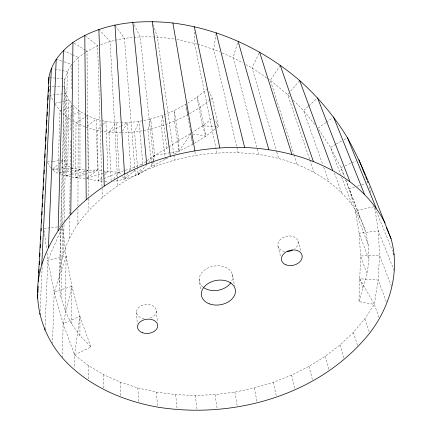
<?xml version="1.0" encoding="UTF-8"?>
<svg xmlns="http://www.w3.org/2000/svg" width="432" height="432" viewBox="0 0 432 432"><rect width="100%" height="100%" fill="white"/><g stroke="black" fill="none" stroke-linecap="round" stroke-linejoin="round"><path stroke-width="0.32" stroke-dasharray="2.16 1.62" d="M79.947 335.594L79.952 316.408L71.89 286.313L66.128 256.219L62.672 226.314L61.015 297.173L65.14 310.856L71.507 323.719L79.947 335.594L90.936 347.042L74.547 354.856L74.461 367.967M70.924 173.756L79.974 169.625L79.985 111.386L72.932 105.138M61.015 297.173C55.782 271.658 63.342 245.106 77.89 223.938L77.933 209.115M77.944 205.745L78.386 57.488L85.385 52.375M85.212 178.335L75.67 177.719L76.021 122.845L85.903 116.77M71.507 323.719L71.89 286.313L54.189 291.951L52.547 343.202M71.21 168.826L73.094 168.194L73.732 106.137M69.347 238.405L69.644 217.496M69.692 214.126L70.2 178.378M70.281 172.984L70.74 140.605M70.891 129.816L71.275 102.838M71.48 88.673L71.825 64.39L62.462 61.279M65.14 310.856L66.128 256.219L47.828 260.204L44.982 328.687M62.424 357.896L63.121 323.563L71.89 286.313M71.204 176.899L66.101 175.954L67.284 117.337L61.452 112.115M63.391 253.228L64.017 224.311M64.076 221.621L67.327 71.669L71.825 64.39M62.753 222.966L65.788 93.506L64.39 86.432L64.87 79.083L67.327 71.669L52.672 68.548M59.276 282.857L60.68 229.041M60.766 225.677L64.39 86.432L54.545 86.497M60.043 268.132L61.074 227.767M61.16 224.402L64.87 79.083L56.219 78.214M378.95 317.326L374.301 304.366L358.938 301.612L360.596 255.96L359.132 233.221L355.352 210.762L349.267 188.806L345.832 180.068M40.057 311.17L42.266 265.48M358.938 301.612L367.124 273.947L368.987 259.708L368.469 245.425L365.494 231.331L349.267 188.806L354.893 187.007M74.547 354.856L79.952 316.408L63.121 323.563L74.547 354.856L88.204 365.45L103.459 374.533L120.074 382.034L137.797 387.904L156.395 392.105L175.63 394.627L195.269 395.464L215.087 394.621L234.851 392.121L254.345 388.001L273.348 382.298L291.638 375.073L309.004 366.385L325.22 356.319L340.07 344.963L353.344 332.435L364.824 318.848L374.301 304.366L378.167 280.012L379.539 255.452L378.329 230.904L374.495 206.604L355.352 210.762L368.469 245.425M216.124 33.431L213.764 49.372L236.768 146.761M152.933 161.779L151.691 166.325L138.143 174.76L124.475 179.129L113.713 181.618M153.112 161.131L154.71 155.288L150.687 119.048L162.54 115.376L174.323 110.473L185.879 104.366L192.656 144.364L179.026 151.243L173.934 154.289M237.53 43.124L233.075 57.618L258.892 154.51C303.593 160.78 350.995 185.879 365.494 231.331M63.121 323.563L54.189 291.951L66.128 256.219M137.527 167.405L138.143 174.76L141.275 167.519M54.189 291.951L47.828 260.204L62.402 226.93M259.033 53.26L252.05 67.943L276.593 151.373M122.504 131.112L127.429 122.683L138.926 121.478L150.687 119.048L147.857 129.757L151.346 162.999M127.818 173.594L124.475 179.129L122.029 175.927M129.492 170.824L130.831 168.61L127.429 122.683L120.922 122.672M280.249 65.243L270.34 80.293L293.895 154.181M111.121 180.873L108.956 132.257L116.365 122.666L120.269 122.672M77.89 223.938C118.444 168.534 192.532 145.724 258.892 154.51M113.708 179.042L119.178 172.195L124.697 170.5M138.143 174.76L146.426 165.024M148.608 162.464L154.71 155.288L168.48 147.301M288.905 93.064L287.609 94.559L309.674 159.538M290.633 91.066L299.695 80.579M73.575 62.554L78.386 57.488L72.392 54.697M102.654 124.756L97.054 130.383L98.383 180.97L104.144 181.526M103.118 124.286L105.916 121.473L116.365 122.666L119.178 172.195L121.624 175.392M86.481 178.416L98.383 180.97L104.123 175.381M104.598 174.917L107.946 171.655L119.178 172.195L98.383 180.97M308.394 106.234L303.561 110.608L322.79 164.587M308.875 105.797L317.093 98.361M135.189 170.246L124.475 179.129L124.265 175.77M141.307 165.17L146.615 161.158M169.02 146.934C183.713 136.604 200.443 129.308 213.619 116.802M207.684 88.673L197.046 97.081L186.435 104.004M87.01 178.011L97.54 169.949L107.946 171.655L105.916 121.473L101.407 120.388M52.639 168.847L60.539 162.837M61.069 162.437L64.228 160.034L67.754 166.072L70.724 167.254M194.373 143.294L205.826 136.15L215.768 128.633M216.292 128.234L218.381 126.652L212.285 98.296L209.126 91.676M210.195 99.846C185.074 119.729 153.7 132.143 121.522 132.797M210.713 99.457L212.285 98.296M85.925 51.986L97.621 45.754L100.127 44.885M147.155 160.769L154.71 155.288L179.026 151.243L190.863 133.623L192.656 144.364M326.014 122.472L317.909 128.266L330.426 147.328L340.924 167.584L344.358 176.326M326.554 122.089L332.5 117.839M86.449 116.435L87.55 115.76L96.25 119.151L100.759 120.231M71.842 177.017L75.67 177.719L85.347 171.941M85.914 171.601L88.193 170.246L97.54 169.949L96.25 119.151L86.011 127.219L97.054 130.383L108.956 132.257L120.857 132.77M151.416 163.663L151.691 166.325L168.28 157.669M335.707 144.364L330.426 147.328L340.643 174.425M336.296 144.034L341.582 141.064M343.931 139.747L347.452 137.77M108.956 132.257L120.28 126.387M120.874 126.079L127.429 122.683M59.238 173.642L66.101 175.954L70.324 174.031M342.733 166.806L340.924 167.584L344.266 176.348M345.141 165.764L355.979 161.071M75.67 177.719L85.045 174.393M85.671 174.166L97.54 169.949M100.753 44.669C124.286 35.597 150.266 35.44 174.933 39.085M72.479 106.564L59.994 110.808L57.996 173.221L52.169 169.97M59.254 172.805L70.578 169.031M357.399 186.208L361.152 185.004M361.778 184.804L365.531 183.605M87.113 178.216L104.161 172.849M104.792 172.649L107.946 171.655M125.312 170.311L130.831 168.61L142.835 163.901L138.926 121.478L134.552 131.971L137.468 166.741M66.101 175.954L71.296 174.614M71.95 174.442L88.193 170.246L87.55 115.76L86.384 115.085M54.972 103.253L68.947 100.127L71.339 103.135M58.703 168.075L51.586 169.646L70.405 168.377M61.29 167.503L67.754 166.072L68.947 100.127L65.788 93.506L55.814 94.64M59.324 173.005L70.648 171.153M71.318 171.045L79.974 169.625L86.297 170.1M44.053 228.528L60.016 226.633M47.272 162.005L52.488 161.395M53.141 161.32L64.228 160.034M55.15 94.716L50.501 95.24L53.514 101.65M71.08 168.329L73.094 168.194L79.974 169.625M48.638 86.535L53.887 86.503M192.812 133.952L205.826 136.15L200.254 107.206L197.046 97.081L202.516 125.788L218.381 126.652L215.017 119.702M362.983 287.933L359.764 278.775L378.167 280.012L386.629 302.621M86.929 170.149L88.193 170.246M104.782 181.586L108.621 181.958M49.567 77.539L55.555 78.143M176.882 39.436L197.057 44.053M197.699 44.258L213.764 49.372L219.802 51.948M56.219 59.2L61.835 61.069M71.318 167.486L73.094 168.194M222.215 52.979L233.075 57.618L242.849 62.937M84.834 126.706L76.021 122.845L71.653 120.091M63.401 50.501L71.793 54.416M245.722 64.498L252.05 67.943L267.014 78.046M85.806 114.75L79.985 111.386L67.284 117.337L71.107 119.745M74.072 43.151L85.315 50.15M85.876 50.495L86.999 51.197L88.792 197.996M267.57 78.419L270.34 80.293L287.609 94.559L290.428 97.394M84.807 35.338L97.621 45.754L102.049 187.79M60.966 111.683L54.34 103.394M293.242 100.224L303.561 110.608L314.955 124.632M98.863 29.435L110.144 41.402L117.542 178.783M115.328 25.553L124.421 38.367L135.356 175.273M359.764 278.775L374.301 304.366M47.579 162.551L51.278 169.101M134.033 24.656L140.249 36.866L153.711 160.699M374.998 207.841L392.639 251.181M394.151 270.572L378.329 230.904L359.132 233.221L368.987 259.708M391.441 286.135L379.539 255.452L360.596 255.96L367.124 273.947M345.697 180.106L360.018 217.663M341.593 176.947L352.048 204.671M334.422 173.054L341.636 192.607M79.952 316.408L90.936 347.042M323.698 167.125L328.898 181.732M364.824 318.848L369.689 333.137M309.89 160.175L313.999 172.276M153.295 24.694L157.399 37.076L174.571 160.061M353.344 332.435L357.966 346.799M294.1 154.823L297.173 164.462M202.516 125.788L205.826 136.15M340.07 344.963L344.434 359.408M276.788 152.021L278.689 158.49M298.015 241.229L300.942 251.397M325.22 356.319L329.297 370.84M369.079 186.667L370.651 192.456M277.992 246.38L280.811 257.24M309.004 366.385L312.784 380.975M291.638 375.073L295.115 389.729M236.925 147.415L238.156 152.642M273.348 382.298L276.512 397.019M49.172 89.024L49.702 91.508M216.902 152.95L194.481 43.232L194.373 30.008M254.345 388.001L257.191 402.781M232.286 274.142L234.544 285.86M194.875 151.448L195.561 155.434M234.851 392.121L237.379 406.96M185.879 104.366L187.628 114.853M199.174 279.326L200.837 290.471M215.087 394.621L217.291 409.509M166.849 148.414L162.54 115.376L161.26 126.16L165.451 159.359M195.269 395.464L197.159 410.4M44.291 230.504L46.489 248.989M46.964 252.947L47.828 260.204M153.787 161.368L154.37 166.725M175.63 394.627L177.201 409.612M156.389 311.002L157.437 322.353M156.395 392.105L157.658 407.128M136.501 312.244L137.279 323.633M137.797 387.904L138.758 402.959M117.58 179.453L117.909 185.517M120.074 382.034L120.744 397.111M102.071 188.465L102.346 197.213M103.459 374.533L103.858 389.621M88.798 198.666L88.938 210.114M88.204 365.45L88.344 380.543M202.905 287.005A16.886 12.274 -9.7 0 1 203.51 270.891A16.886 12.274 -9.7 0 1 225.158 267.143A16.886 12.274 -9.7 0 1 231.196 282.112M144.04 318.605A9.974 7.09 -6 0 1 138.202 308.021A9.974 7.09 -6 0 1 154.499 306.995A9.974 7.09 -6 0 1 149.159 318.281M284.693 251.429A10.341 7.614 -14 0 1 279.072 241.002A10.341 7.614 -14 0 1 294.43 237.06A10.341 7.614 -14 0 1 294.651 248.87M178.799 140.27L174.323 110.473L174.571 121.181L179.026 151.243L178.799 140.27"/><path stroke-width="0.65" d="M38.194 281.421C41.602 256.284 54.086 233.356 70.756 214.537L72.949 42.455C102.011 22.793 138.807 19.354 172.892 23.009C219.721 28.976 264.044 49.826 299.695 80.579C318.303 97.227 334.427 116.462 347.452 137.77C365.288 169.884 377.368 204.763 391.068 238.756C400.297 271.458 389.972 306.715 369.689 333.137C320.166 394.994 234.22 419.423 157.658 407.128C122.008 400.772 86.805 385.387 62.424 357.896C44.323 337.036 34.884 308.983 38.194 281.421L48.897 77.474C51.365 62.888 61.306 50.981 72.949 42.455M48.73 83.295L48.897 77.474M58.104 230.558L63.401 50.501M44.928 330.032L44.982 328.687M48.422 247.271L56.219 59.2M41.78 264.33L51.397 68.278M39.895 314.528L39.96 313.184M37.6 298.242L37.811 294.214M37.881 292.869L38.232 286.146M38.513 280.768L38.653 278.084M38.929 272.705L39.107 269.341M39.35 264.638L39.528 261.279M39.771 256.576L39.949 253.211M40.23 247.838L40.403 244.474M40.646 239.771L40.824 236.412M41.105 231.034L41.245 228.344M41.526 222.971L41.699 219.607M41.947 214.904L42.12 211.545M42.363 206.842L42.541 203.477M42.784 198.774L42.995 194.74M43.243 190.037L43.416 186.678M43.664 181.969L43.837 178.61M44.08 173.907L44.291 169.873M44.501 165.839L44.712 161.811M44.923 157.777L45.133 153.743M45.382 149.04L45.587 145.006M45.797 140.972L46.008 136.939M46.219 132.91L46.429 128.876M46.64 124.843L46.888 120.139M47.099 116.105L47.304 112.072M47.515 108.043L47.725 104.009M47.936 99.976L48.184 95.272M48.357 91.913L48.605 87.205M70.756 214.537C114.874 167.459 181.084 145.697 244.652 147.485C299.079 149.661 359.014 171.968 385.085 223.052M386.462 227.567L391.068 238.756M347.452 137.77L376.18 208.073M393.649 253.654L394.151 254.896M333.58 117.067L364.408 194.119M358.987 159.77L365.099 175.333M365.585 176.58L366.811 179.69M367.297 180.938L368.032 182.806M317.574 97.924L349.871 181.494M299.695 80.579L332.759 170.483M280.249 65.243L313.313 161.363M259.594 52.083L291.875 154.364M238.113 41.234L268.839 149.693M216.221 32.767L244.652 147.485M194.346 26.703L219.818 147.825M172.892 23.009L194.859 150.73M152.269 21.6L170.316 156.146M132.845 22.329L146.713 163.944M114.95 25.018L124.54 173.945M98.863 29.435L104.242 185.906M84.807 35.338L86.211 199.541M230.877 282.625A16.886 12.274 -9.7 0 1 203.866 287.734M292.437 250.214A10.341 7.614 -14 0 1 287.285 251.537M285.941 264.838A10.53 7.663 -13.9 0 0 302.179 257.218A10.53 7.663 -13.9 0 0 287.356 251.262A10.53 7.663 -13.9 0 0 285.941 264.838M209.304 303.836A17.188 12.344 -9.7 0 0 235.456 291.659A17.188 12.344 -9.7 0 0 210.433 282.236A17.188 12.344 -9.7 0 0 209.304 303.836M142.641 332.786A10.147 7.128 -6.1 0 0 157.745 325.696A10.147 7.128 -6.1 0 0 142.49 320.409A10.147 7.128 -6.1 0 0 142.641 332.786"/></g></svg>
